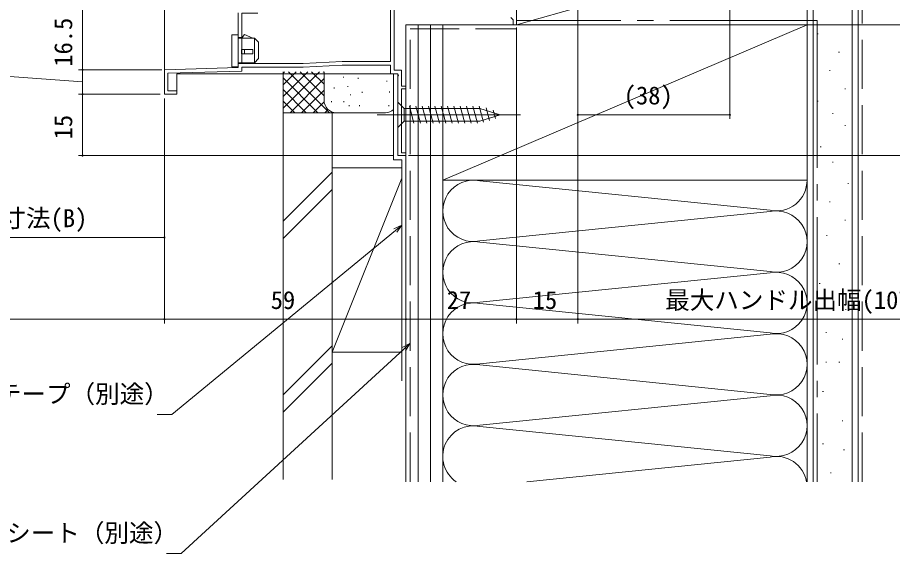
# Model space of a CAD drawing. Units: millimetres, scale not verified. Extents: x -495 to 495, y -800 to 801.
# Drawn here: x -326.4 to -112.6, y -115.4 to 15.6 of the extents above; entities that cross this region are included whole.
import ezdxf
from ezdxf.enums import TextEntityAlignment as Align

# ---------------------------------------------------------------- set-up
doc = ezdxf.new("R2010")
doc.units = ezdxf.units.MM
doc.header["$LTSCALE"] = 4
doc.linetypes.add('CHAIN2', pattern=[12, 9, -1, 1, -1])
doc.linetypes.add('DASHED3', pattern=[4, 3, -1])
for name, color, linetype, lineweight in [('0-2_YKK_ZWAK', 2, 'Continuous', 9), ('0-3_YKK_11', 4, 'Continuous', 9), ('0-4_YKK_12', 6, 'Continuous', 9), ('0-5_YKK_13', 7, 'Continuous', 9), ('0-7_YSS_K', 3, 'Continuous', 9)]:
    doc.layers.add(name, color=color, linetype=linetype, lineweight=lineweight)
doc.styles.add('ＭＳ ゴシック', font='')
doc.styles.get('ＭＳ ゴシック').set_extended_font_data('MS Gothic')

msp = doc.modelspace()

# ---------------------------------------------------------------- linework, layer by layer
at = {"layer": '0-2_YKK_ZWAK'}
for p, q in [((-204.493, 51.865), (-204.493, 13.865)), ((-231.493, -18.135), (-233.493, -18.135))]:
    msp.add_line(p, q, dxfattribs=at)
for points in [[(-290.493, 202.365), (-290.493, -3.135), (-287.493, -3.135)], [(-231.493, -18.135), (-231.493, 13.865), (-204.493, 13.865)], [(-287.493, -3.135), (-287.493, 1.865), (-233.493, 1.865), (-233.493, -18.135)]]:
    msp.add_lwpolyline(points, dxfattribs=at)
at = {"layer": '0-3_YKK_11'}
for p, q in [((-267.493, 5.565), (-267.493, 9.565)), ((-270.941, 6.765), (-270.941, 7.765)), ((-233.493, -5.035), (-233.493, -11.235)), ((-233.493, -5.035), (-231.943, -6.585)), ((-229.516, -10.235), (-230.642, -6.035)), ((-227.963, -10.235), (-229.089, -6.035)), ((-226.411, -10.235), (-227.536, -6.035)), ((-224.858, -10.235), (-225.983, -6.035)), ((-223.305, -10.235), (-224.43, -6.035)), ((-221.752, -10.235), (-222.877, -6.035)), ((-220.199, -10.235), (-221.324, -6.035)), ((-218.646, -10.235), (-219.771, -6.035)), ((-217.093, -10.235), (-218.218, -6.035)), ((-215.54, -10.235), (-216.665, -6.035)), ((-213.987, -10.235), (-215.113, -6.035)), ((-212.504, -9.976), (-213.56, -6.035)), ((-213.409, -6.585), (-231.943, -6.585)), ((-231.943, -6.585), (-231.943, -9.685)), ((-208.493, -8.135), (-213.409, -6.585)), ((-208.493, -8.135), (-213.409, -9.685)), ((-211.072, -9.525), (-211.885, -6.488)), ((-209.64, -9.073), (-210.189, -7.023)), ((-233.493, -11.235), (-231.943, -9.685)), ((-231.943, -9.685), (-213.409, -9.685))]:
    msp.add_line(p, q, dxfattribs=at)
at = {"layer": '0-3_YKK_11', "linetype": 'CHAIN2'}
msp.add_line((-238.493, -8.135), (-203.493, -8.135), dxfattribs=at)
at = {"layer": '0-3_YKK_11'}
for points in [[(-272.493, 11.365), (-272.493, 3.565), (-273.993, 3.565), (-273.993, 11.365)], [(-268.89, 7.765), (-271.693, 7.765), (-271.693, 6.765), (-268.89, 6.765)]]:
    msp.add_lwpolyline(points, close=True, dxfattribs=at)
for points in [[(-268.893, 10.565), (-270.941, 11.476), (-271.528, 10.765), (-272.493, 10.765)], [(-267.493, 9.565), (-268.493, 10.565), (-272.493, 10.565)], [(-272.493, 4.565), (-268.493, 4.565), (-268.493, 10.565)], [(-272.493, 4.365), (-269.239, 4.365), (-268.493, 4.565), (-267.493, 5.565)]]:
    msp.add_lwpolyline(points, dxfattribs=at)
at = {"layer": '0-4_YKK_12'}
for p, q in [((-152.341, 90.513), (-152.341, -9.135)), ((-189.493, 50.665), (-189.493, -9.135)), ((-189.493, 50.665), (-189.493, -59.135)), ((-189.493, 50.665), (-189.493, -59.135)), ((-310.493, 19.365), (-310.493, 2.865)), ((-204.493, 13.165), (-204.493, -59.135)), ((-204.493, 13.165), (-204.493, -59.135)), ((-203.496, 13.864), (-45.495, 13.864)), ((-203.496, 13.864), (-25.495, 13.864)), ((-203.496, 13.864), (-25.495, 13.864)), ((-291.109, 2.865), (-311.493, 2.865)), ((-291.109, 2.865), (-311.493, 2.865)), ((-310.493, 2.865), (-310.493, -3.135)), ((-291.493, -3.135), (-311.493, -3.135)), ((-291.493, -3.135), (-311.493, -3.135)), ((-310.493, -3.135), (-310.493, -18.135)), ((-290.493, -4.135), (-290.493, -59.135)), ((-290.493, -4.135), (-290.493, -59.135)), ((-189.493, -8.135), (-152.341, -8.135)), ((-234.493, -18.135), (-311.493, -18.135)), ((-231.493, -19.135), (-231.493, -59.135)), ((-231.493, -19.135), (-231.493, -59.135)), ((-230.843, -18.135), (-25.495, -18.135)), ((-290.493, -21.135), (-290.493, -39.135)), ((-232.497, -35.113), (-234.072, -36.41)), ((-290.493, -38.135), (-359.863, -38.135)), ((-290.493, -58.135), (-400.219, -58.135)), ((-290.493, -58.135), (-231.493, -58.135)), ((-231.493, -58.135), (-204.493, -58.135)), ((-204.493, -58.135), (-189.493, -58.135)), ((-82.179, -58.135), (-189.493, -58.135)), ((-230.497, -64.082), (-232, -65.46))]:
    msp.add_line(p, q, dxfattribs=at)
for points in [[(-310.493, -0.135), (-330.493, 1.4), (-330.493, 7)], [(-234.419, -35.988), (-232.497, -35.113), (-233.724, -36.832)], [(-234.072, -36.41), (-288.684, -81.393), (-292.224, -81.393)], [(-232.37, -65.058), (-230.497, -64.082), (-231.631, -65.863)], [(-232, -65.46), (-286.406, -115.365), (-289.946, -115.365)]]:
    msp.add_lwpolyline(points, dxfattribs=at)
for centre, start, end in [((-310.493, 2.865), 90, 270), ((-310.493, 2.865), 90, 270), ((-310.493, 2.865), 270, 90), ((-310.493, 2.865), 270, 90), ((-310.493, -3.135), 90, 270), ((-310.493, -3.135), 90, 270), ((-310.493, -3.135), 270, 90), ((-310.493, -3.135), 270, 90), ((-189.493, -8.135), 0, 180), ((-189.493, -8.135), 180, 0), ((-152.341, -8.135), 0, 180), ((-152.341, -8.135), 180, 0), ((-310.493, -18.135), 90, 270), ((-310.493, -18.135), 270, 90), ((-290.493, -38.135), 0, 180), ((-290.493, -38.135), 180, 0), ((-290.493, -58.135), 0, 180), ((-290.493, -58.135), 0, 180), ((-290.493, -58.135), 180, 0), ((-290.493, -58.135), 180, 0), ((-231.493, -58.135), 0, 180), ((-231.493, -58.135), 0, 180), ((-231.493, -58.135), 180, 0), ((-231.493, -58.135), 180, 0), ((-204.493, -58.135), 0, 180), ((-204.493, -58.135), 0, 180), ((-204.493, -58.135), 180, 0), ((-204.493, -58.135), 180, 0), ((-189.493, -58.135), 0, 180), ((-189.493, -58.135), 0, 180), ((-189.493, -58.135), 180, 0), ((-189.493, -58.135), 180, 0)]:
    msp.add_arc(centre, 0.128, start, end, dxfattribs=at)
at = {"layer": '0-5_YKK_13'}
for points in [[(-242.793, 23.465), (-242.793, 25.965), (-235.293, 25.965), (-235.293, 4.865), (-247.052, 4.865), (-256.593, 4.365), (-271.593, 4.365), (-271.593, 16.665), (-267.693, 16.665)], [(-231.493, -18.135), (-231.493, -17.435), (-232.593, -17.435), (-232.593, -1.835), (-231.493, -1.835), (-231.493, -1.135), (-232.593, -1.135), (-232.593, 2.765), (-234.393, 2.765), (-234.393, 25.865), (-227.453, 25.865)], [(-205.893, 15.665), (-205.593, 15.365), (-205.293, 15.065), (-205.293, 13.865), (-204.493, 13.865), (-204.493, 17.407)], [(-272.493, 16.765), (-272.493, 3.365), (-290.493, 2.865), (-290.493, -3.135), (-287.493, -3.135), (-287.493, -2.335), (-289.693, -2.335), (-289.693, 1.987), (-271.593, 2.49), (-271.593, 3.465), (-256.569, 3.465), (-247.029, 3.965), (-235.293, 3.965), (-235.293, 1.865), (-233.466, 1.865), (-233.27, 1.525), (-233.493, 1.138), (-233.493, -18.135), (-231.493, -18.135)]]:
    msp.add_lwpolyline(points, dxfattribs=at)
at = {"layer": '0-7_YSS_K', "linetype": 'DASHED3'}
for p, q in [((-119.993, -97.811), (-119.993, 34.365)), ((-230.491, 12.865), (-204.489, 12.865)), ((-230.491, -97.811), (-230.491, 12.865))]:
    msp.add_line(p, q, dxfattribs=at)
at = {"layer": '0-7_YSS_K'}
for p, q in [((-204.493, 13.865), (-133.493, 33.866)), ((-133.493, -97.811), (-133.493, 33.866)), ((-131.993, 33.866), (-131.993, -97.811)), ((-122.493, 33.866), (-122.493, -97.811)), ((-120.993, -97.811), (-120.993, 33.866)), ((-222.493, 13.865), (-231.493, 13.865)), ((-231.493, -97.811), (-231.493, 13.865)), ((-228.493, -97.811), (-228.493, 13.865)), ((-225.493, -97.811), (-225.493, 13.865)), ((-222.493, 13.865), (-222.493, -97.811)), ((-222.493, 13.865), (-222.493, -24.135)), ((-222.493, -24.135), (-133.493, 13.865)), ((-131.007, 11.599), (-130.807, 11.599)), ((-125.785, 7.123), (-125.585, 7.123)), ((-261.49, -7.635), (-261.49, 2.365)), ((-261.49, -6.493), (-252.632, 2.365)), ((-261.49, -3.664), (-255.461, 2.365)), ((-261.49, -0.836), (-258.289, 2.365)), ((-261.49, 1.992), (-261.118, 2.365)), ((-260.176, 2.365), (-250.176, -7.635)), ((-257.348, 2.365), (-251.49, -3.493)), ((-254.52, 2.365), (-251.49, -0.664)), ((-251.691, 2.365), (-251.49, 2.164)), ((-251.49, -4.635), (-251.49, 2.365)), ((-128.023, 2.647), (-127.823, 2.647)), ((-261.49, 0.85), (-253.005, -7.635)), ((-259.804, -7.635), (-251.49, 0.679)), ((-246.735, 1.149), (-246.735, 0.949)), ((-243.142, 0.845), (-243.142, 0.645)), ((-236.137, 0.177), (-236.137, -0.023)), ((-234.489, -19.135), (-234.489, 1.865)), ((-233.49, -4.635), (-233.49, 0.842)), ((-261.49, -1.978), (-255.833, -7.635)), ((-248.995, -1.492), (-248.995, -1.692)), ((-245.648, -1.158), (-245.648, -1.358)), ((-124.293, -1.829), (-124.093, -1.829)), ((-256.975, -7.635), (-251.49, -2.15)), ((-244.989, -3.161), (-244.989, -3.361)), ((-242.196, -2.558), (-242.196, -2.758)), ((-235.47, -2.493), (-235.47, -2.693)), ((-261.49, -4.807), (-258.662, -7.635)), ((-254.147, -7.635), (-251.473, -4.96)), ((-249.662, -4.83), (-249.662, -5.03)), ((-246.65, -4.83), (-246.65, -5.03)), ((-245.323, -5.831), (-245.323, -6.031)), ((-242.808, -5.831), (-242.808, -6.031)), ((-235.64, -5.831), (-235.64, -6.031)), ((-131.007, -4.813), (-130.807, -4.813)), ((-261.49, -97.311), (-261.49, -7.635)), ((-248.49, -7.635), (-261.49, -7.635)), ((-251.319, -7.635), (-250.524, -6.84)), ((-236.49, -7.635), (-248.49, -7.635)), ((-127.277, -7.797), (-127.077, -7.797)), ((-124.293, -10.78), (-124.093, -10.78)), ((-130.261, -16.002), (-130.061, -16.002)), ((-249.49, -66.135), (-249.49, -21.135)), ((-232.49, -21.135), (-249.49, -21.135)), ((-231.49, -21.135), (-231.49, -66.135)), ((-127.277, -19.732), (-127.077, -19.732)), ((-249.49, -22.177), (-261.49, -34.177)), ((-249.49, -66.135), (-232.49, -23.635)), ((-222.493, -24.135), (-222.493, -97.811)), ((-222.493, -24.135), (-133.493, -24.135)), ((-222.493, -24.135), (-133.493, -24.135)), ((-213.461, -24.293), (-142.524, -31.477)), ((-133.493, -24.135), (-133.493, -97.811)), ((-123.548, -24.954), (-123.348, -24.954)), ((-261.49, -38.42), (-249.49, -26.42)), ((-128.023, -29.43), (-127.823, -29.43)), ((-213.461, -38.977), (-142.524, -31.793)), ((-124.293, -33.906), (-124.093, -33.906)), ((-128.769, -37.636), (-128.569, -37.636)), ((-142.524, -46.477), (-213.461, -39.293)), ((-125.71, -44.567), (-125.51, -44.567)), ((-213.461, -53.977), (-142.524, -46.793)), ((-130.512, -49.369), (-130.312, -49.369)), ((-127.31, -53.37), (-127.11, -53.37)), ((-213.461, -54.293), (-142.524, -61.477)), ((-124.109, -55.771), (-123.909, -55.771)), ((-142.524, -61.793), (-213.461, -68.977)), ((-128.911, -61.373), (-128.711, -61.373)), ((-124.909, -62.974), (-124.709, -62.974)), ((-249.49, -64.604), (-261.49, -76.604)), ((-249.49, -66.135), (-232.49, -66.135)), ((-249.49, -68.846), (-261.49, -80.846)), ((-213.461, -69.293), (-142.524, -76.477)), ((-128.911, -68.576), (-128.711, -68.576)), ((-125.71, -68.576), (-125.51, -68.576)), ((-142.524, -76.793), (-213.461, -83.977)), ((-129.711, -75.779), (-129.511, -75.779)), ((-124.909, -82.982), (-124.709, -82.982)), ((-213.461, -84.293), (-142.524, -91.477)), ((-129.711, -88.584), (-129.511, -88.584)), ((-201.953, -97.811), (-142.524, -91.793)), ((-124.576, -90.008), (-124.376, -90.008)), ((-127.777, -95.61), (-127.577, -95.61))]:
    msp.add_line(p, q, dxfattribs=at)
at = {"layer": '0-7_YSS_K', "linetype": 'CHAIN2'}
for q in [(-204.493, 14.865), (-130.993, -97.811)]:
    msp.add_line((-130.993, 14.865), q, dxfattribs=at)
at = {"layer": '0-7_YSS_K'}
msp.add_lwpolyline([(-133.493, 13.865), (-133.493, 33.866), (-204.493, 33.866), (-204.493, 13.865)], close=True, dxfattribs=at)
for points in [[(-133.493, -24.135), (-133.493, 13.865), (-222.493, 13.865)], [(-249.49, -97.311), (-249.49, -7.635), (-261.49, -7.635)], [(-234.489, -19.135), (-232.49, -19.135), (-232.49, -73.132)]]:
    msp.add_lwpolyline(points, dxfattribs=at)
for centre, radius, start, end in [((-248.49, -4.635), 3, 180, 270), ((-236.49, -4.635), 3, 270, 311.83675), ((-214.993, -31.635), 7.5, 78.21648, 281.78362), ((-140.993, -24.135), 7.5, 258.21646, 0), ((-140.993, -39.135), 7.5, 258.21646, 101.78354), ((-214.993, -46.635), 7.5, 78.21648, 281.78362), ((-140.993, -54.135), 7.5, 258.21646, 101.78354), ((-214.993, -61.635), 7.5, 78.21648, 281.78362), ((-140.993, -69.135), 7.5, 258.21646, 101.78354), ((-214.993, -76.635), 7.5, 78.21648, 281.78362), ((-140.993, -84.135), 7.5, 258.21646, 101.78354), ((-214.993, -91.635), 7.5, 78.21648, 235.43992), ((-140.993, -99.135), 7.5, 10.16393, 101.78354)]:
    msp.add_arc(centre, radius, start, end, dxfattribs=at)

# ---------------------------------------------------------------- texts
at = {"layer": '0-4_YKK_12', "style": 'ＭＳ ゴシック'}
for s, p in [('16.5', (-311.693, 3.595)), ('15', (-311.693, -14.155))]:
    msp.add_text(s, height=4.399, rotation=90, dxfattribs=at).set_placement(p, align=Align.BOTTOM_LEFT)
for s, p in [('(38)', (-178.277, -6.935)), ('開口寸法(B)', (-342.298, -36.935)), ('59', (-264.513, -56.935)), ('27', (-221.513, -56.935)), ('最大ハンドル出幅(107)', (-168.156, -56.935)), ('15', (-200.513, -56.935)), ('防水テープ（別途）', (-343.424, -79.893)), ('防水シート（別途）', (-341.146, -113.865))]:
    msp.add_text(s, height=4.399, dxfattribs=at).set_placement(p, align=Align.BOTTOM_LEFT)

doc.saveas('drawing.dxf')
